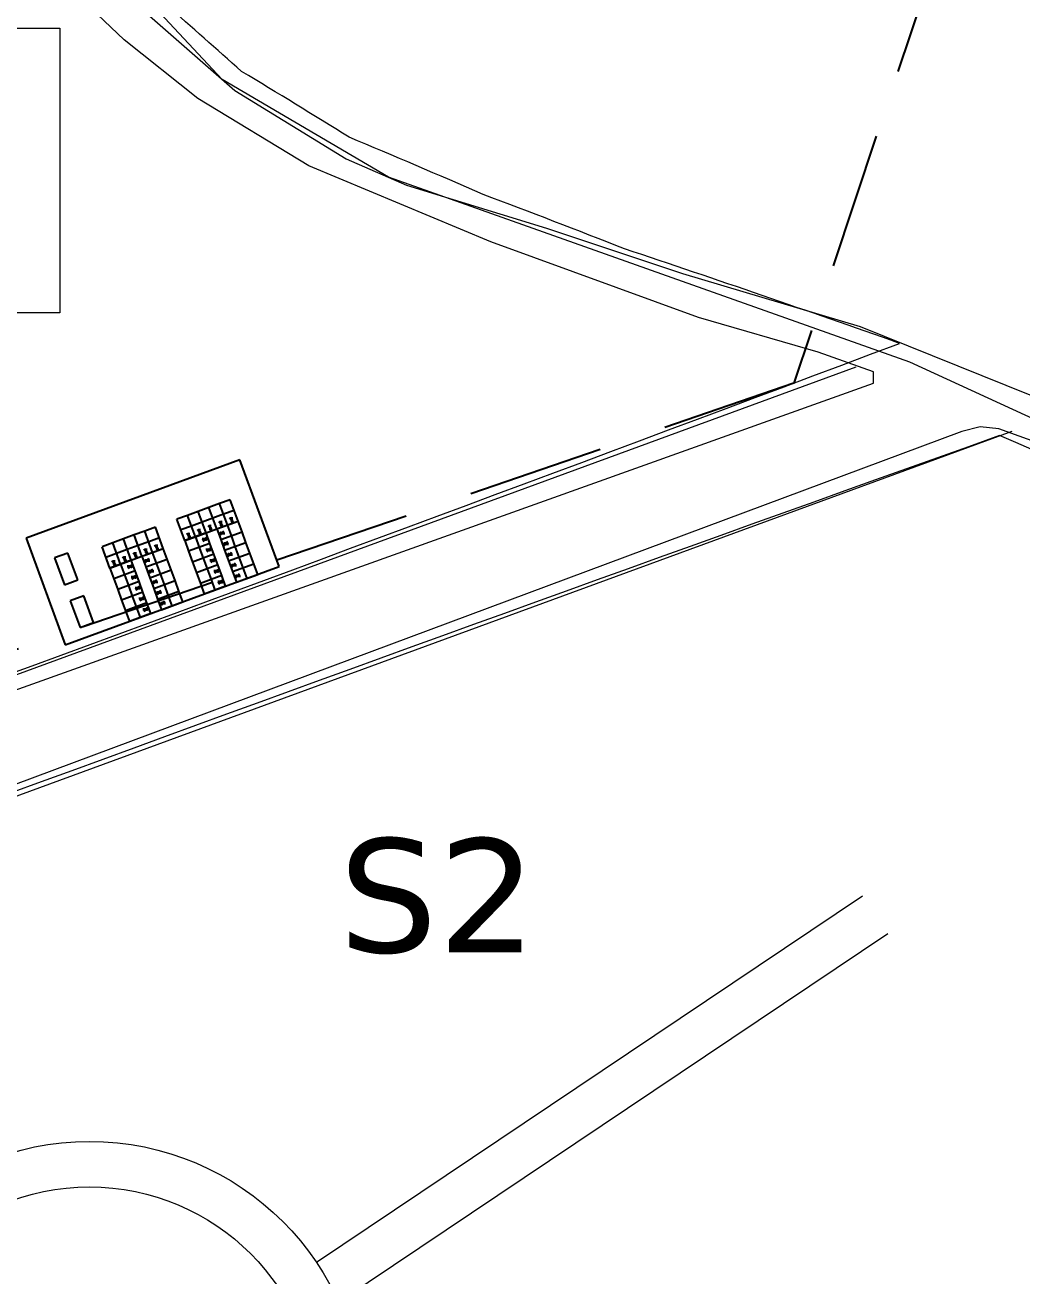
# Model space of a CAD drawing. Header units: millimetres. Extents: x 111563 to 112628, y 522776 to 523529.
# Drawn here: x 112042.5 to 112130, y 522961.6 to 523071.5 of the extents above; entities that cross this region are included whole.
import ezdxf
from ezdxf.enums import TextEntityAlignment as Align

# ---------------------------------------------------------------- set-up
doc = ezdxf.new("R2010")
doc.units = ezdxf.units.MM
doc.linetypes.add('DASHED', pattern=[18, 12, -6])
for name, color, linetype, lineweight, true_color in [('event roads', 1, 'Continuous', 0, 0xff0000), ('FIELD S - hull', 18, 'Continuous', 0, 0x000000), ('FIELD T3 - hull', 18, 'Continuous', 0, 0x000000), ('KOP -ACHTERGROND', 47, 'Continuous', 0, 0x7f6f3f), ('Pipes - water', 5, 'DASHED', 25, 0x0000ff), ('T3', 18, 'Continuous', 0, 0x000000), ('W00 kant water', 5, 'Continuous', 0, 0x0000ff)]:
    doc.layers.add(name, color=color, linetype=linetype, lineweight=lineweight, true_color=true_color)
doc.layers.add('toilet', color=18, linetype='Continuous', true_color=0x000000)
doc.styles.add('textstyle83', font='')
doc.styles.get('textstyle83').set_extended_font_data('DejaVu Sans Mono')

msp = doc.modelspace()

# ---------------------------------------------------------------- hatches: boundary and pattern name
at = {"layer": 'FIELD S - hull'}
h = msp.add_hatch(dxfattribs=at)
h.set_pattern_fill('AR-B816', color=256, scale=1000, style=0)
edge = h.paths.add_edge_path(flags=0)
edge.add_arc((115685.35788, 513062.433), 10588.40563, 109.631048076, 110.631048076)
edge.add_arc((112218.10981, 522872.00564), 281.82131, 159.26339, 160.26339)
edge.add_arc((118056.83554, 523127.33421), 6106.09223, 181.502999634, 182.502999634)
edge.add_arc((110274.30302, 527718.61621), 5140.97771, 289.10054224, 290.10054224)
edge.add_arc((110976.83465, 525784.20987), 3082.96021, 290.19446078, 291.19446078)
edge.add_arc((111347.00334, 525201.86926), 2409.94255, 287.99286036, 288.99286036)
edge.add_arc((111721.02084, 524878.38297), 1997.84256, 281.85122302, 282.85122302)
edge.add_arc((111851.68045, 524378.67903), 1481.68345, 282.22312468, 283.22312468)
edge.add_arc((107644.92175, 521992.16397), 4642.69354, 11.7332323, 12.7332323)
edge.add_arc((111009.21803, 520425.35162), 2839.73858, 65.79680074, 66.79680074)
at = {"layer": 'FIELD T3 - hull'}
h = msp.add_hatch(dxfattribs=at)
h.set_pattern_fill('AR-B816', color=256, scale=1000, style=0)
edge = h.paths.add_edge_path(flags=0)
edge.add_arc((116316.38065, 523151.6835), 4367.2852, 181.23118952, 182.23118952)
edge.add_arc((108615.24184, 532337.45818), 9933.1604, 289.631048076, 290.631048076)
edge.add_arc((111627.38956, 521662.12474), 1462.91803, 70.52252842, 71.52252842)
edge.add_arc((111810.9448, 522339.86306), 763.03023, 68.4646126, 69.4646126)
edge.add_arc((111784.65455, 522382.35677), 733.52469, 66.37574329, 67.37574329)
edge.add_arc((111730.83549, 522521.60387), 634.15722, 58.00599613, 59.00599613)
edge.add_arc((111387.02477, 522315.36821), 1005.81686, 48.20310621, 49.20310621)
edge.add_arc((111609.14145, 522641.79212), 615.23495, 44.9964839, 45.9964839)
edge.add_arc((111894.98283, 522922.8557), 214.74152, 48.7588858, 49.7588858)
edge.add_arc((111990.49679, 522993.58284), 102.72239, 65.1243139, 66.1243139)
edge.add_arc((112037.21932, 522967.50681), 120.11828, 92.4550169, 93.4550169)
edge.add_arc((113683.75538, 518496.14399), 4880.02721, 109.80904363, 110.80904363)
at = {"layer": 'W00 kant water'}
h = msp.add_hatch(dxfattribs=at)
h.set_pattern_fill('AR-B816', color=256, scale=1000, style=0)
h.paths.add_polyline_path([(111956.14165, 522867.27432), (111956.45949, 522862.64294), (111956.91354, 522861.41699), (111958.1395, 522860.96293), (111963.17952, 522862.82457), (111967.76549, 522864.64079), (111973.298, 522866.726), (112000, 522876.645), (112006.328, 522879.071), (112021.748, 522884.199), (112104.237, 522914.487), (112114.113, 522917.876), (112132.575, 522923.509), (112160.483, 522929.395), (112168.768, 522931.407), (112189, 522935.245), (112190.382, 522935.797), (112190.814, 522936.727), (112190.766, 522938.298), (112179.238, 522989.266), (112176.576, 523000), (112175.429, 523004.627), (112173.532, 523015.278), (112173.024, 523016.3), (112167.045, 523018.551), (112146.74, 523027.623), (112132.309, 523034.447), (112128, 523036), (112126.35719, 523036.15808), (112124.75055, 523035.74612), (111954.71306, 522972.34379), (111953.52396, 522972.4668), (111952, 522973), (111950.53072, 522974.27095), (111950, 522976), (111950, 522978), (111950.65373, 522979.56038), (111952, 522981), (112117, 523040), (112117, 523041), (112112.127, 523042.74), (112101.619, 523045.777), (112083.378, 523052.412), (112067.392, 523059.094), (112057.628, 523065.03), (112051.169, 523070.182), (112038.753, 523081.985), (112036.043, 523084.864), (112033.339, 523087.076), (112031.892, 523087.578), (112030.459, 523087.533), (112029.223, 523087.207), (112000, 523077.167), (111992.232, 523074.403), (111991.062, 523074.456), (111990.456, 523074.813), (111990.244, 523074.907), (111989.963, 523075.585), (111990.047, 523076.552), (111990.778, 523077.077), (112000, 523080.401), (112026.641, 523090.005), (112057.569, 523100.734), (112060.046, 523101.171), (112060.347, 523100.368), (112061.825, 523100.553), (112068.707, 523104.083), (112141.398, 523131.605), (112164.971, 523139.727), (112166.09, 523139.675), (112166.874, 523139.131), (112167.18, 523137.937), (112167.123, 523136.366), (112157.6, 523132.349), (112113.497, 523115.907), (112082.492, 523103.648), (112061.878, 523096.282), (112062.318, 523095.109), (112053.465, 523092.709), (112045.002, 523089.94), (112043.268, 523089.057), (112041.494, 523087.77), (112040.707, 523086.356), (112042.206, 523083.806), (112052.444, 523073.1), (112060.899, 523065.71), (112070.656, 523059.707), (112075.973, 523057.414), (112088.259, 523053.633), (112100.208, 523049.642), (112115.818, 523044.984), (112130.715, 523038.972), (112145.624, 523031.679), (112162.277, 523022.956), (112165.581, 523021.928), (112172.455, 523021.052), (112201.308, 523022.538), (112246.304, 523025.822), (112285.87, 523030.354), (112289.123, 523030.936), (112296.107, 523032.886), (112297.21, 523033.194), (112314.65, 523039.336), (112324.545, 523043.953), (112342.856, 523054.033), (112347.961, 523056.608), (112358.55, 523060.574), (112366.773, 523062.381), (112375.55, 523063.394), (112380.294, 523063.405), (112385.344, 523063.097), (112395.584, 523062.045), (112405.21, 523060.549), (112418.545, 523056.865), (112421.963, 523055.568), (112424.425, 523054.142), (112426.816, 523052.13), (112431.811, 523046.454), (112434.436, 523043.045), (112444.794, 523031.894), (112472.791, 523000), (112498.733, 522970.326), (112499.305, 522968.704), (112499.098, 522968.078), (112498.367, 522967.991), (112497.577, 522968.275), (112495.619, 522969.642), (112468.189, 523000), (112439.917, 523032.927), (112427.114, 523047.405), (112422.071, 523051.629), (112419.23, 523053.313), (112412.514, 523056.144), (112401.869, 523058.845), (112380.61, 523060.58), (112367.295, 523059.499), (112357.821, 523057.128), (112351.14, 523054.645), (112326.553, 523041.798), (112311.556, 523035.444), (112296.254, 523029.898), (112282.342, 523025.884), (112251.452, 523021.648), (112224.295, 523020.06), (112185.632, 523015.851), (112180.799, 523015.643), (112178.44, 523015.161), (112177.643, 523014.695), (112177.133, 523014.056), (112177.055, 523012.667), (112179.888, 523000), (112182.845, 522985.842), (112186.41, 522971.677), (112189.677, 522956.781), (112192.526, 522941.759), (112193.306, 522938.957), (112194.292, 522937.23), (112195.284, 522936.713), (112204.648, 522937.678), (112219.998, 522939.774), (112229.809, 522940.318), (112267.406, 522941.677), (112303.123, 522942.598), (112380.943, 522945.788), (112445.309, 522947.368), (112468.603, 522948.666), (112494.11, 522949.368), (112516.972, 522950.378), (112519.165, 522949.935), (112519.984, 522947.884), (112519.484, 522946.151), (112516.077, 522945.443), (112491.459, 522944.868), (112477.957, 522944.892), (112462.336, 522944.009), (112418.711, 522943.049), (112404.671, 522942.38), (112388.401, 522941.947), (112360.392, 522941.54), (112293.842, 522938.454), (112219.257, 522935.985), (112208.261, 522934.465), (112198.067, 522933.522), (112188.153, 522931.731), (112176.677, 522929.236), (112165.604, 522927.589), (112141.091, 522921.895), (112128.073, 522918.408), (112102.083, 522910.114), (112088.063, 522905.16), (112048.96211, 522890.56633), (112020.739, 522880.496), (112000, 522872.53), (111974.524, 522862.333), (111962.58925, 522858.14778), (111955.64218, 522856.01372), (111953.73515, 522856.60399), (111952.60001, 522858.51103), (111952.41838, 522860.64509), (111952.37298, 522865.18566), (111950.77602, 522917.94229), (111949.60347, 522954.57382), (111949.60347, 522957.39841), (111950.50734, 522959.43212), (111952.41694, 522959.84639), (111953.26693, 522959.65024), (111953.65923, 522958.14641)], flags=0)

# ---------------------------------------------------------------- linework, layer by layer
at = {"layer": 'event roads'}
for p, q in [((112116.01835, 522994.93251), (112068.05638, 522962.75022)), ((112118.24709, 522991.61096), (112070.28512, 522959.42867))]:
    msp.add_line(p, q, dxfattribs=at)
for radius in [24, 20]:
    msp.add_circle((112048.12708, 522949.37775), radius, dxfattribs=at)
at = {"layer": 'FIELD S - hull'}
msp.add_lwpolyline([(112128.05581, 523035.39323, 0.004363351), (111954.54545, 522971.79082, 0.004363351), (111952.8441, 522967.17579, 0.004363351), (111956.56892, 522860.67084, 0.004363351), (112041.09554, 522890.77032, 0.004363351), (112091.43093, 522909.78492, 0.004363351), (112131.31994, 522923.12606, 0.004363351), (112165.38138, 522930.58457, 0.004363351), (112190.60634, 522936.27995, 0.004363351), (112173.43691, 523015.46929, 0.004363351)], format="xyb", close=True, dxfattribs=at)
at = {"layer": 'FIELD T3 - hull'}
msp.add_lwpolyline([(111956, 523060, 0.004363351), (111956.49877, 522983.83745, 0.004363351), (112119.27174, 523043.50393, 0.004363351), (112095.1271, 523051.80698, 0.004363351), (112082.69736, 523056.58712, 0.004363351), (112070.92369, 523061.61491, 0.004363351), (112061.48607, 523067.39693, 0.004363351), (112048.29731, 523078.98228, 0.004363351), (112040.63907, 523086.50893, 0.004363351), (112037.79942, 523088.95496, 0.004363351), (112036.16641, 523089.69489, 0.004363351), (112034.07276, 523089.58682, 0.004363351)], format="xyb", close=True, dxfattribs=at)
at = {"layer": 'KOP -ACHTERGROND'}
for p, q in [((112059.78753, 523066.68147), (112042.55598, 523085.16265)), ((112074.39237, 523058.09566), (112059.78753, 523066.68147)), ((112120.18869, 523041.84556), (112074.39237, 523058.09566)), ((112166.97485, 523020.34177), (112120.18869, 523041.84556))]:
    msp.add_line(p, q, dxfattribs=at)
for points in [[(111952.40641, 522981.6574), (112115.46941, 523041.4302)], [(111952.72479, 522971.12343), (112129.16366, 523035.79932)]]:
    msp.add_lwpolyline(points, dxfattribs=at)
at = {"layer": 'Pipes - water'}
for p, q in [((112140, 523130), (112110, 523040)), ((112110, 523040), (112039.23119, 523015.75477))]:
    msp.add_line(p, q, dxfattribs=at)
at = {"layer": 'T3'}
for p, q in [((112015.51585, 523071.19814), (112045.51585, 523071.19814)), ((112045.51585, 523071.19814), (112045.51585, 523046.19814)), ((112045.51585, 523046.19814), (112015.51585, 523046.19814))]:
    msp.add_line(p, q, dxfattribs=at)
at = {"layer": 'toilet'}
for p, q in [((112061.33677, 523033.27217), (112042.55849, 523026.38914)), ((112064.77828, 523023.88303), (112061.33677, 523033.27217)), ((112060.4914, 523029.76712), (112059.55248, 523029.42297)), ((112061.1797, 523027.8893), (112060.4914, 523029.76712)), ((112057.67465, 523028.73467), (112056.73574, 523028.39052)), ((112058.61357, 523029.07882), (112057.67465, 523028.73467)), ((112058.36296, 523026.85684), (112057.67465, 523028.73467)), ((112059.55248, 523029.42297), (112058.61357, 523029.07882)), ((112059.30187, 523027.20099), (112058.61357, 523029.07882)), ((112060.24078, 523027.54514), (112059.55248, 523029.42297)), ((112060.83555, 523028.82821), (112059.89663, 523028.48406)), ((112056.73574, 523028.39052), (112055.79682, 523028.04637)), ((112056.48513, 523026.16854), (112055.79682, 523028.04637)), ((112057.42404, 523026.51269), (112056.73574, 523028.39052)), ((112058.0188, 523027.79576), (112057.07989, 523027.4516)), ((112058.95772, 523028.13991), (112058.0188, 523027.79576)), ((112058.76839, 523027.20292), (112058.59066, 523027.5081)), ((112058.76839, 523027.20292), (112058.64633, 523027.53432)), ((112058.76839, 523027.20292), (112058.70574, 523027.55049)), ((112058.76839, 523027.20292), (112058.76708, 523027.55609)), ((112059.89663, 523028.48406), (112058.95772, 523028.13991)), ((112059.30187, 523027.20099), (112061.1797, 523027.8893)), ((112059.30187, 523027.20099), (112060.24078, 523027.54514)), ((112059.7073, 523027.54707), (112059.47932, 523027.81674)), ((112059.7073, 523027.54707), (112059.52957, 523027.85225)), ((112059.7073, 523027.54707), (112059.58525, 523027.87847)), ((112059.62723, 523027.51747), (112059.62723, 523027.51747)), ((112059.7073, 523027.54707), (112059.64466, 523027.89464)), ((112059.7073, 523027.54707), (112059.706, 523027.90024)), ((112060.24078, 523027.54514), (112061.1797, 523027.8893)), ((112060.58494, 523026.60623), (112060.24078, 523027.54514)), ((112060.64622, 523027.89122), (112060.41823, 523028.16089)), ((112060.64622, 523027.89122), (112060.46849, 523028.1964)), ((112060.64622, 523027.89122), (112060.52416, 523028.22263)), ((112060.56614, 523027.86162), (112060.56614, 523027.86162)), ((112060.64622, 523027.89122), (112060.58357, 523028.23879)), ((112060.64622, 523027.89122), (112060.64491, 523028.24439)), ((112061.52385, 523026.95038), (112061.1797, 523027.8893)), ((112042.55849, 523026.38914), (112046, 523017)), ((112052.04117, 523026.66976), (112051.10225, 523026.32561)), ((112052.98008, 523027.01391), (112052.04117, 523026.66976)), ((112052.72947, 523024.79193), (112052.04117, 523026.66976)), ((112053.919, 523027.35806), (112052.98008, 523027.01391)), ((112053.66839, 523025.13608), (112052.98008, 523027.01391)), ((112054.26315, 523026.41915), (112053.32423, 523026.075)), ((112054.6073, 523025.48024), (112053.919, 523027.35806)), ((112057.07989, 523027.4516), (112056.14098, 523027.10745)), ((112058.36296, 523026.85684), (112056.48513, 523026.16854)), ((112056.48513, 523026.16854), (112057.42404, 523026.51269)), ((112056.89056, 523026.51461), (112056.66258, 523026.78429)), ((112056.89056, 523026.51461), (112056.71283, 523026.81979)), ((112056.89056, 523026.51461), (112056.76851, 523026.84602)), ((112056.81049, 523026.48502), (112056.81049, 523026.48502)), ((112056.89056, 523026.51461), (112056.82791, 523026.86218)), ((112056.89056, 523026.51461), (112056.88925, 523026.86779)), ((112057.42404, 523026.51269), (112058.36296, 523026.85684)), ((112057.42404, 523026.51269), (112057.76819, 523025.57378)), ((112057.82947, 523026.85876), (112057.60149, 523027.12844)), ((112057.82947, 523026.85876), (112057.65174, 523027.16394)), ((112057.82947, 523026.85876), (112057.70742, 523027.19017)), ((112057.7494, 523026.82917), (112057.7494, 523026.82917)), ((112057.82947, 523026.85876), (112057.76683, 523027.20633)), ((112057.82947, 523026.85876), (112057.82817, 523027.21194)), ((112058.36296, 523026.85684), (112059.30187, 523027.20099)), ((112058.70711, 523025.91793), (112058.36296, 523026.85684)), ((112058.76839, 523027.20292), (112058.5404, 523027.47259)), ((112058.68832, 523027.17332), (112058.68832, 523027.17332)), ((112059.30187, 523027.20099), (112059.64602, 523026.26208)), ((112059.61835, 523026.87563), (112059.61835, 523026.87563)), ((112059.64602, 523026.26208), (112061.52385, 523026.95038)), ((112059.64795, 523026.79556), (112059.91762, 523027.02355)), ((112059.64795, 523026.79556), (112059.95313, 523026.97329)), ((112059.64795, 523026.79556), (112059.97935, 523026.91761)), ((112059.64795, 523026.79556), (112059.99552, 523026.85821)), ((112059.64795, 523026.79556), (112060.00112, 523026.79687)), ((112060.92909, 523025.66732), (112060.58494, 523026.60623)), ((112061.868, 523026.01147), (112061.52385, 523026.95038)), ((112050.16334, 523025.98146), (112049.22443, 523025.63731)), ((112049.91273, 523023.75948), (112049.22443, 523025.63731)), ((112051.10225, 523026.32561), (112050.16334, 523025.98146)), ((112050.85164, 523024.10363), (112050.16334, 523025.98146)), ((112051.44641, 523025.3867), (112050.50749, 523025.04254)), ((112051.79056, 523024.44778), (112051.10225, 523026.32561)), ((112052.38532, 523025.73085), (112051.44641, 523025.3867)), ((112053.32423, 523026.075), (112052.38532, 523025.73085)), ((112052.72947, 523024.79193), (112054.6073, 523025.48024)), ((112053.1349, 523025.13801), (112052.90692, 523025.40768)), ((112053.1349, 523025.13801), (112052.95717, 523025.44319)), ((112053.1349, 523025.13801), (112053.01285, 523025.46942)), ((112053.1349, 523025.13801), (112053.07226, 523025.48558)), ((112053.1349, 523025.13801), (112053.1336, 523025.49118)), ((112053.66839, 523025.13608), (112054.6073, 523025.48024)), ((112054.07382, 523025.48216), (112053.84583, 523025.75183)), ((112054.07382, 523025.48216), (112053.89609, 523025.78734)), ((112054.07382, 523025.48216), (112053.95176, 523025.81357)), ((112053.99374, 523025.45256), (112053.99374, 523025.45256)), ((112054.07382, 523025.48216), (112054.01117, 523025.82973)), ((112054.07382, 523025.48216), (112054.07251, 523025.83533)), ((112054.95145, 523024.54132), (112054.6073, 523025.48024)), ((112056.48513, 523026.16854), (112056.82928, 523025.22962)), ((112058.70711, 523025.91793), (112056.82928, 523025.22962)), ((112057.76819, 523025.57378), (112058.11234, 523024.63486)), ((112058.36103, 523026.32336), (112058.00786, 523026.32205)), ((112058.36103, 523026.32336), (112058.01346, 523026.26071)), ((112058.36103, 523026.32336), (112058.02963, 523026.20131)), ((112058.36103, 523026.32336), (112058.05585, 523026.14563)), ((112058.36103, 523026.32336), (112058.09136, 523026.09537)), ((112058.70518, 523025.38444), (112058.35201, 523025.38314)), ((112058.70518, 523025.38444), (112058.35761, 523025.3218)), ((112058.70518, 523025.38444), (112058.37378, 523025.26239)), ((112058.39063, 523026.24329), (112058.39063, 523026.24329)), ((112058.70518, 523025.38444), (112058.4, 523025.20671)), ((112058.70518, 523025.38444), (112058.43551, 523025.15646)), ((112059.05126, 523024.97901), (112058.70711, 523025.91793)), ((112058.73478, 523025.30437), (112058.73478, 523025.30437)), ((112059.64602, 523026.26208), (112059.99017, 523025.32316)), ((112059.9625, 523025.93672), (112059.9625, 523025.93672)), ((112059.99017, 523025.32316), (112061.868, 523026.01147)), ((112059.99017, 523025.32316), (112060.33432, 523024.38425)), ((112059.9921, 523025.85665), (112060.26177, 523026.08463)), ((112059.9921, 523025.85665), (112060.29728, 523026.03438)), ((112059.9921, 523025.85665), (112060.3235, 523025.9787)), ((112059.9921, 523025.85665), (112060.33967, 523025.91929)), ((112059.9921, 523025.85665), (112060.34527, 523025.85795)), ((112061.27324, 523024.7284), (112060.92909, 523025.66732)), ((112062.21215, 523025.07255), (112061.868, 523026.01147)), ((112046.23561, 523025.07431), (112045.06196, 523024.64412)), ((112045.06196, 523024.64412), (112045.92234, 523022.29684)), ((112047.09599, 523022.72702), (112046.23561, 523025.07431)), ((112050.50749, 523025.04254), (112049.56858, 523024.69839)), ((112051.79056, 523024.44778), (112049.91273, 523023.75948)), ((112050.31816, 523024.10555), (112050.09018, 523024.37523)), ((112050.31816, 523024.10555), (112050.14043, 523024.41073)), ((112050.31816, 523024.10555), (112050.19611, 523024.43696)), ((112050.31816, 523024.10555), (112050.25552, 523024.45312)), ((112050.31816, 523024.10555), (112050.31685, 523024.45873)), ((112050.85164, 523024.10363), (112051.79056, 523024.44778)), ((112051.25707, 523024.44971), (112051.02909, 523024.71938)), ((112051.25707, 523024.44971), (112051.07934, 523024.75489)), ((112051.25707, 523024.44971), (112051.13502, 523024.78111)), ((112051.177, 523024.42011), (112051.177, 523024.42011)), ((112051.25707, 523024.44971), (112051.19443, 523024.79728)), ((112051.25707, 523024.44971), (112051.25577, 523024.80288)), ((112051.79056, 523024.44778), (112052.72947, 523024.79193)), ((112052.13471, 523023.50887), (112051.79056, 523024.44778)), ((112052.19599, 523024.79386), (112051.968, 523025.06353)), ((112052.19599, 523024.79386), (112052.01826, 523025.09904)), ((112052.19599, 523024.79386), (112052.07394, 523025.12526)), ((112052.11592, 523024.76426), (112052.11592, 523024.76426)), ((112052.19599, 523024.79386), (112052.13334, 523025.14143)), ((112052.19599, 523024.79386), (112052.19468, 523025.14703)), ((112052.72947, 523024.79193), (112053.66839, 523025.13608)), ((112052.72947, 523024.79193), (112053.07362, 523023.85302)), ((112053.04595, 523024.46657), (112053.04595, 523024.46657)), ((112053.05483, 523025.10841), (112053.05483, 523025.10841)), ((112053.07362, 523023.85302), (112054.95145, 523024.54132)), ((112053.07555, 523024.3865), (112053.34522, 523024.61449)), ((112053.07555, 523024.3865), (112053.38073, 523024.56423)), ((112053.07555, 523024.3865), (112053.40695, 523024.50855)), ((112053.07555, 523024.3865), (112053.42312, 523024.44915)), ((112053.07555, 523024.3865), (112053.42872, 523024.38781)), ((112054.01254, 523024.19717), (112053.66839, 523025.13608)), ((112054.35669, 523023.25826), (112054.01254, 523024.19717)), ((112055.2956, 523023.60241), (112054.95145, 523024.54132)), ((112056.82928, 523025.22962), (112057.17343, 523024.29071)), ((112059.05126, 523024.97901), (112057.17343, 523024.29071)), ((112057.17343, 523024.29071), (112057.51758, 523023.3518)), ((112058.11234, 523024.63486), (112058.4565, 523023.69595)), ((112059.04933, 523024.44553), (112058.69616, 523024.44422)), ((112059.04933, 523024.44553), (112058.70177, 523024.38289)), ((112059.04933, 523024.44553), (112058.71793, 523024.32348)), ((112059.04933, 523024.44553), (112058.74416, 523024.2678)), ((112059.04933, 523024.44553), (112058.77966, 523024.21755)), ((112059.39541, 523024.0401), (112059.05126, 523024.97901)), ((112059.07893, 523024.36546), (112059.07893, 523024.36546)), ((112060.30665, 523024.9978), (112060.30665, 523024.9978)), ((112060.33432, 523024.38425), (112062.21215, 523025.07255)), ((112060.33432, 523024.38425), (112060.67848, 523023.44534)), ((112060.33625, 523024.91773), (112060.60592, 523025.14572)), ((112060.33625, 523024.91773), (112060.64143, 523025.09546)), ((112060.33625, 523024.91773), (112060.66766, 523025.03979)), ((112060.33625, 523024.91773), (112060.68382, 523024.98038)), ((112060.33625, 523024.91773), (112060.68942, 523024.91904)), ((112060.6804, 523023.97882), (112060.95007, 523024.2068)), ((112061.61739, 523023.78949), (112061.27324, 523024.7284)), ((112062.5563, 523024.13364), (112062.21215, 523025.07255)), ((112046, 523017), (112064.77828, 523023.88303)), ((112049.91273, 523023.75948), (112050.85164, 523024.10363)), ((112049.91273, 523023.75948), (112050.25688, 523022.82056)), ((112050.23809, 523024.07596), (112050.23809, 523024.07596)), ((112052.13471, 523023.50887), (112050.25688, 523022.82056)), ((112050.85164, 523024.10363), (112051.19579, 523023.16472)), ((112051.19579, 523023.16472), (112051.53995, 523022.2258)), ((112051.78863, 523023.9143), (112051.43546, 523023.91299)), ((112051.78863, 523023.9143), (112051.44106, 523023.85165)), ((112051.78863, 523023.9143), (112051.45723, 523023.79225)), ((112051.78863, 523023.9143), (112051.48345, 523023.73657)), ((112051.78863, 523023.9143), (112051.51896, 523023.68632)), ((112051.81823, 523023.83423), (112051.81823, 523023.83423)), ((112052.47886, 523022.56995), (112052.13471, 523023.50887)), ((112053.07362, 523023.85302), (112053.41777, 523022.9141)), ((112053.3901, 523023.52766), (112053.3901, 523023.52766)), ((112053.41777, 523022.9141), (112055.2956, 523023.60241)), ((112053.4197, 523023.44759), (112053.68937, 523023.67557)), ((112053.4197, 523023.44759), (112053.72488, 523023.62532)), ((112053.4197, 523023.44759), (112053.7511, 523023.56964)), ((112053.4197, 523023.44759), (112053.76727, 523023.51023)), ((112053.4197, 523023.44759), (112053.77287, 523023.44889)), ((112054.70084, 523022.31934), (112054.35669, 523023.25826)), ((112055.63975, 523022.66349), (112055.2956, 523023.60241)), ((112059.39541, 523024.0401), (112057.51758, 523023.3518)), ((112057.51758, 523023.3518), (112057.86173, 523022.41288)), ((112059.73956, 523023.10118), (112057.86173, 523022.41288)), ((112058.4565, 523023.69595), (112058.80065, 523022.75703)), ((112059.39349, 523023.50662), (112059.04031, 523023.50531)), ((112059.39349, 523023.50662), (112059.04592, 523023.44397)), ((112059.39349, 523023.50662), (112059.06208, 523023.38456)), ((112059.39349, 523023.50662), (112059.08831, 523023.32889)), ((112059.39349, 523023.50662), (112059.12381, 523023.27863)), ((112059.73956, 523023.10118), (112059.39541, 523024.0401)), ((112059.42308, 523023.42654), (112059.42308, 523023.42654)), ((112060.08371, 523022.16227), (112059.73956, 523023.10118)), ((112060.6508, 523024.05889), (112060.6508, 523024.05889)), ((112060.67848, 523023.44534), (112062.5563, 523024.13364)), ((112060.67848, 523023.44534), (112061.02263, 523022.50642)), ((112060.6804, 523023.97882), (112060.98558, 523024.15655)), ((112060.6804, 523023.97882), (112061.01181, 523024.10087)), ((112060.6804, 523023.97882), (112061.02797, 523024.04146)), ((112060.6804, 523023.97882), (112061.03357, 523023.98012)), ((112060.99495, 523023.11998), (112060.99495, 523023.11998)), ((112061.02263, 523022.50642), (112062.90046, 523023.19472)), ((112061.02455, 523023.0399), (112061.29422, 523023.26789)), ((112061.02455, 523023.0399), (112061.32973, 523023.21763)), ((112061.02455, 523023.0399), (112061.35596, 523023.16196)), ((112061.02455, 523023.0399), (112061.37212, 523023.10255)), ((112061.96154, 523022.85057), (112061.61739, 523023.78949)), ((112062.90046, 523023.19472), (112062.5563, 523024.13364)), ((112045.92234, 523022.29684), (112047.09599, 523022.72702)), ((112050.25688, 523022.82056), (112050.60103, 523021.88165)), ((112052.47886, 523022.56995), (112050.60103, 523021.88165)), ((112051.53995, 523022.2258), (112051.8841, 523021.28689)), ((112052.13278, 523022.97538), (112051.77961, 523022.97408)), ((112052.13278, 523022.97538), (112051.78521, 523022.91274)), ((112052.13278, 523022.97538), (112051.80138, 523022.85333)), ((112052.13278, 523022.97538), (112051.8276, 523022.79765)), ((112052.13278, 523022.97538), (112051.86311, 523022.7474)), ((112052.47694, 523022.03647), (112052.12376, 523022.03516)), ((112052.47694, 523022.03647), (112052.12937, 523021.97383)), ((112052.47694, 523022.03647), (112052.14553, 523021.91442)), ((112052.16238, 523022.89531), (112052.16238, 523022.89531)), ((112052.47694, 523022.03647), (112052.17176, 523021.85874)), ((112052.47694, 523022.03647), (112052.20726, 523021.80849)), ((112052.82301, 523021.63104), (112052.47886, 523022.56995)), ((112053.41777, 523022.9141), (112053.76192, 523021.97519)), ((112053.73425, 523022.58874), (112053.73425, 523022.58874)), ((112053.76192, 523021.97519), (112055.63975, 523022.66349)), ((112053.76385, 523022.50867), (112054.03352, 523022.73666)), ((112053.76385, 523022.50867), (112054.06903, 523022.6864)), ((112053.76385, 523022.50867), (112054.09526, 523022.63073)), ((112053.76385, 523022.50867), (112054.11142, 523022.57132)), ((112053.76385, 523022.50867), (112054.11702, 523022.50998)), ((112055.04499, 523021.38043), (112054.70084, 523022.31934)), ((112055.9839, 523021.72458), (112055.63975, 523022.66349)), ((112057.86173, 523022.41288), (112058.20588, 523021.47397)), ((112060.08371, 523022.16227), (112058.20588, 523021.47397)), ((112058.80065, 523022.75703), (112059.1448, 523021.81812)), ((112059.73764, 523022.5677), (112059.38446, 523022.5664)), ((112059.73764, 523022.5677), (112059.39007, 523022.50506)), ((112059.73764, 523022.5677), (112059.40623, 523022.44565)), ((112059.73764, 523022.5677), (112059.43246, 523022.38997)), ((112059.73764, 523022.5677), (112059.46796, 523022.33972)), ((112059.76723, 523022.48763), (112059.76723, 523022.48763)), ((112061.02455, 523023.0399), (112061.37772, 523023.04121)), ((112047.61221, 523021.31865), (112046.43857, 523020.88846)), ((112048.47259, 523018.97137), (112047.61221, 523021.31865)), ((112050.60103, 523021.88165), (112050.94518, 523020.94274)), ((112052.82301, 523021.63104), (112050.94518, 523020.94274)), ((112050.94518, 523020.94274), (112051.28933, 523020.00382)), ((112051.8841, 523021.28689), (112052.22825, 523020.34797)), ((112052.82109, 523021.09756), (112052.46791, 523021.09625)), ((112052.82109, 523021.09756), (112052.47352, 523021.03491)), ((112052.82109, 523021.09756), (112052.48968, 523020.9755)), ((112052.50653, 523021.9564), (112052.50653, 523021.9564)), ((112052.82109, 523021.09756), (112052.51591, 523020.91983)), ((112052.82109, 523021.09756), (112052.55141, 523020.86957)), ((112053.16716, 523020.69213), (112052.82301, 523021.63104)), ((112052.85068, 523021.01748), (112052.85068, 523021.01748)), ((112053.76192, 523021.97519), (112054.10608, 523021.03628)), ((112054.0784, 523021.64983), (112054.0784, 523021.64983)), ((112054.10608, 523021.03628), (112055.9839, 523021.72458)), ((112054.10608, 523021.03628), (112054.45023, 523020.09736)), ((112054.108, 523021.56976), (112054.37767, 523021.79774)), ((112054.108, 523021.56976), (112054.41318, 523021.74749)), ((112054.108, 523021.56976), (112054.43941, 523021.69181)), ((112054.108, 523021.56976), (112054.45557, 523021.6324)), ((112054.108, 523021.56976), (112054.46117, 523021.57107)), ((112055.38914, 523020.44151), (112055.04499, 523021.38043)), ((112056.32806, 523020.78566), (112055.9839, 523021.72458)), ((112046.43857, 523020.88846), (112047.29895, 523018.54118)), ((112053.16716, 523020.69213), (112051.28933, 523020.00382)), ((112051.28933, 523020.00382), (112051.63349, 523019.06491)), ((112052.22825, 523020.34797), (112052.5724, 523019.40906)), ((112053.16524, 523020.15864), (112052.81207, 523020.15734)), ((112053.16524, 523020.15864), (112052.81767, 523020.096)), ((112053.16524, 523020.15864), (112052.83383, 523020.03659)), ((112053.16524, 523020.15864), (112052.86006, 523019.98091)), ((112053.16524, 523020.15864), (112052.89556, 523019.93066)), ((112053.51131, 523019.75321), (112053.16716, 523020.69213)), ((112053.19484, 523020.07857), (112053.19484, 523020.07857)), ((112054.42255, 523020.71092), (112054.42255, 523020.71092)), ((112054.45023, 523020.09736), (112056.32806, 523020.78566)), ((112054.45215, 523020.63084), (112054.72182, 523020.85883)), ((112054.45215, 523020.63084), (112054.75733, 523020.80857)), ((112054.45215, 523020.63084), (112054.78356, 523020.7529)), ((112054.45215, 523020.63084), (112054.79972, 523020.69349)), ((112054.45215, 523020.63084), (112054.80532, 523020.63215)), ((112047.29895, 523018.54118), (112048.47259, 523018.97137)), ((112053.51131, 523019.75321), (112051.63349, 523019.06491))]:
    msp.add_line(p, q, dxfattribs=at)
for centre, radius, start, end in [((112059.70735, 523027.54711), 0.08543, 110.2993361, 200.2985378), ((112059.70731, 523027.54702), 0.08536, 200.2549779, 290.2910454), ((112059.70727, 523027.54707), 0.08544, 20.2540147, 110.2398983), ((112059.70739, 523027.54702), 0.08533, 290.2375287, 20.3084946), ((112060.64626, 523027.89126), 0.08543, 110.2993361, 200.2985378), ((112060.64622, 523027.89117), 0.08536, 200.2549779, 290.2910454), ((112060.64618, 523027.89122), 0.08544, 20.2540147, 110.2398983), ((112060.64631, 523027.89118), 0.08533, 290.2375287, 20.3084946), ((112056.89061, 523026.51465), 0.08543, 110.2993361, 200.2985378), ((112056.89057, 523026.51457), 0.08536, 200.2549779, 290.2910454), ((112056.89053, 523026.51461), 0.08544, 20.2540147, 110.2398983), ((112056.89065, 523026.51457), 0.08533, 290.2375287, 20.3084946), ((112057.82952, 523026.8588), 0.08543, 110.2993361, 200.2985378), ((112057.82948, 523026.85872), 0.08536, 200.2549779, 290.2910454), ((112057.82944, 523026.85876), 0.08544, 20.2540147, 110.2398983), ((112057.82957, 523026.85872), 0.08533, 290.2375287, 20.3084946), ((112058.36103, 523026.32333), 0.08544, 110.2540147, 200.2398983), ((112058.36108, 523026.32345), 0.08533, 20.2375287, 110.3084946), ((112058.76844, 523027.20295), 0.08543, 110.2993361, 200.2985378), ((112058.7684, 523027.20287), 0.08536, 200.2549779, 290.2910454), ((112058.76836, 523027.20291), 0.08544, 20.2540147, 110.2398983), ((112058.76848, 523027.20287), 0.08533, 290.2375287, 20.3084946), ((112059.6479, 523026.79555), 0.08536, 110.2549779, 200.2910454), ((112059.6479, 523026.79547), 0.08533, 200.2375287, 290.3084946), ((112059.64798, 523026.79551), 0.08543, 20.2993361, 110.2985378), ((112059.64794, 523026.79559), 0.08544, 290.2540147, 20.2398983), ((112054.07387, 523025.4822), 0.08543, 110.2993361, 200.2985378), ((112054.07383, 523025.48211), 0.08536, 200.2549779, 290.2910454), ((112054.07379, 523025.48216), 0.08544, 20.2540147, 110.2398983), ((112054.07391, 523025.48212), 0.08533, 290.2375287, 20.3084946), ((112058.36099, 523026.32341), 0.08543, 200.2993361, 290.2985378), ((112058.36108, 523026.32337), 0.08536, 290.2549779, 20.2910454), ((112058.70519, 523025.38441), 0.08544, 110.2540147, 200.2398983), ((112058.70515, 523025.38449), 0.08543, 200.2993361, 290.2985378), ((112058.70523, 523025.38454), 0.08533, 20.2375287, 110.3084946), ((112058.70523, 523025.38445), 0.08536, 290.2549779, 20.2910454), ((112059.99205, 523025.85664), 0.08536, 110.2549779, 200.2910454), ((112059.99205, 523025.85655), 0.08533, 200.2375287, 290.3084946), ((112059.99213, 523025.8566), 0.08543, 20.2993361, 110.2985378), ((112059.99209, 523025.85668), 0.08544, 290.2540147, 20.2398983), ((112050.31813, 523024.10555), 0.08544, 20.2540147, 110.2398983), ((112051.25712, 523024.44974), 0.08543, 110.2993361, 200.2985378), ((112051.25708, 523024.44966), 0.08536, 200.2549779, 290.2910454), ((112051.25704, 523024.4497), 0.08544, 20.2540147, 110.2398983), ((112051.25717, 523024.44966), 0.08533, 290.2375287, 20.3084946), ((112052.19604, 523024.79389), 0.08543, 110.2993361, 200.2985378), ((112052.196, 523024.79381), 0.08536, 200.2549779, 290.2910454), ((112052.19596, 523024.79385), 0.08544, 20.2540147, 110.2398983), ((112052.19608, 523024.79381), 0.08533, 290.2375287, 20.3084946), ((112053.0755, 523024.38649), 0.08536, 110.2549779, 200.2910454), ((112053.0755, 523024.38641), 0.08533, 200.2375287, 290.3084946), ((112053.07558, 523024.38645), 0.08543, 20.2993361, 110.2985378), ((112053.13495, 523025.13805), 0.08543, 110.2993361, 200.2985378), ((112053.13491, 523025.13796), 0.08536, 200.2549779, 290.2910454), ((112053.07554, 523024.38653), 0.08544, 290.2540147, 20.2398983), ((112053.13487, 523025.13801), 0.08544, 20.2540147, 110.2398983), ((112053.135, 523025.13797), 0.08533, 290.2375287, 20.3084946), ((112059.04934, 523024.4455), 0.08544, 110.2540147, 200.2398983), ((112059.0493, 523024.44558), 0.08543, 200.2993361, 290.2985378), ((112059.04938, 523024.44562), 0.08533, 20.2375287, 110.3084946), ((112059.04938, 523024.44554), 0.08536, 290.2549779, 20.2910454), ((112060.3362, 523024.91772), 0.08536, 110.2549779, 200.2910454), ((112060.33621, 523024.91764), 0.08533, 200.2375287, 290.3084946), ((112060.33629, 523024.91768), 0.08543, 20.2993361, 110.2985378), ((112060.33625, 523024.91776), 0.08544, 290.2540147, 20.2398983), ((112050.31821, 523024.10559), 0.08543, 110.2993361, 200.2985378), ((112050.31817, 523024.10551), 0.08536, 200.2549779, 290.2910454), ((112050.31825, 523024.10551), 0.08533, 290.2375287, 20.3084946), ((112051.78863, 523023.91427), 0.08544, 110.2540147, 200.2398983), ((112051.7886, 523023.91435), 0.08543, 200.2993361, 290.2985378), ((112051.78868, 523023.91439), 0.08533, 20.2375287, 110.3084946), ((112051.78868, 523023.91431), 0.08536, 290.2549779, 20.2910454), ((112053.41965, 523023.44758), 0.08536, 110.2549779, 200.2910454), ((112053.41965, 523023.44749), 0.08533, 200.2375287, 290.3084946), ((112053.41974, 523023.44754), 0.08543, 20.2993361, 110.2985378), ((112053.4197, 523023.44762), 0.08544, 290.2540147, 20.2398983), ((112059.39349, 523023.50658), 0.08544, 110.2540147, 200.2398983), ((112059.39345, 523023.50666), 0.08543, 200.2993361, 290.2985378), ((112059.39353, 523023.50671), 0.08533, 20.2375287, 110.3084946), ((112059.39353, 523023.50662), 0.08536, 290.2549779, 20.2910454), ((112060.68035, 523023.97881), 0.08536, 110.2549779, 200.2910454), ((112060.68036, 523023.97873), 0.08533, 200.2375287, 290.3084946), ((112060.68044, 523023.97877), 0.08543, 20.2993361, 110.2985378), ((112060.6804, 523023.97885), 0.08544, 290.2540147, 20.2398983), ((112061.0245, 523023.0399), 0.08536, 110.2549779, 200.2910454), ((112061.02459, 523023.03986), 0.08543, 20.2993361, 110.2985378), ((112052.13279, 523022.97535), 0.08544, 110.2540147, 200.2398983), ((112052.13275, 523022.97543), 0.08543, 200.2993361, 290.2985378), ((112052.13283, 523022.97548), 0.08533, 20.2375287, 110.3084946), ((112052.13283, 523022.97539), 0.08536, 290.2549779, 20.2910454), ((112052.47694, 523022.03644), 0.08544, 110.2540147, 200.2398983), ((112052.4769, 523022.03652), 0.08543, 200.2993361, 290.2985378), ((112052.47698, 523022.03656), 0.08533, 20.2375287, 110.3084946), ((112052.47698, 523022.03648), 0.08536, 290.2549779, 20.2910454), ((112053.7638, 523022.50866), 0.08536, 110.2549779, 200.2910454), ((112053.76381, 523022.50858), 0.08533, 200.2375287, 290.3084946), ((112053.76389, 523022.50862), 0.08543, 20.2993361, 110.2985378), ((112053.76385, 523022.5087), 0.08544, 290.2540147, 20.2398983), ((112059.73764, 523022.56767), 0.08544, 110.2540147, 200.2398983), ((112059.7376, 523022.56775), 0.08543, 200.2993361, 290.2985378), ((112059.73768, 523022.56779), 0.08533, 20.2375287, 110.3084946), ((112059.73768, 523022.56771), 0.08536, 290.2549779, 20.2910454), ((112061.02451, 523023.03981), 0.08533, 200.2375287, 290.3084946), ((112061.02455, 523023.03994), 0.08544, 290.2540147, 20.2398983), ((112052.82109, 523021.09753), 0.08544, 110.2540147, 200.2398983), ((112052.82105, 523021.09761), 0.08543, 200.2993361, 290.2985378), ((112052.82113, 523021.09765), 0.08533, 20.2375287, 110.3084946), ((112052.82113, 523021.09757), 0.08536, 290.2549779, 20.2910454), ((112054.10795, 523021.56975), 0.08536, 110.2549779, 200.2910454), ((112054.10796, 523021.56967), 0.08533, 200.2375287, 290.3084946), ((112054.10804, 523021.56971), 0.08543, 20.2993361, 110.2985378), ((112054.108, 523021.56979), 0.08544, 290.2540147, 20.2398983), ((112053.16524, 523020.15861), 0.08544, 110.2540147, 200.2398983), ((112053.1652, 523020.15869), 0.08543, 200.2993361, 290.2985378), ((112053.16528, 523020.15874), 0.08533, 20.2375287, 110.3084946), ((112053.16528, 523020.15865), 0.08536, 290.2549779, 20.2910454), ((112054.45211, 523020.63084), 0.08536, 110.2549779, 200.2910454), ((112054.45211, 523020.63075), 0.08533, 200.2375287, 290.3084946), ((112054.45219, 523020.6308), 0.08543, 20.2993361, 110.2985378), ((112054.45215, 523020.63088), 0.08544, 290.2540147, 20.2398983)]:
    msp.add_arc(centre, radius, start, end, dxfattribs=at)
at = {"layer": 'W00 kant water', "linetype": 'Continuous', "lineweight": 0}
msp.add_line((112117, 523040), (112117, 523040), dxfattribs=at)
at = {"layer": 'W00 kant water'}
for points in [[(112132.309, 523034.447), (112128, 523036), (112126.35719, 523036.15808), (112124.75055, 523035.74612), (111954.71306, 522972.34379), (111953.52396, 522972.4668), (111952, 522973), (111950.53072, 522974.27095), (111950, 522976), (111950, 522978), (111950.65373, 522979.56038), (111952, 522981), (112117, 523040), (112117, 523041), (112112.127, 523042.74), (112101.619, 523045.777), (112083.378, 523052.412), (112067.392, 523059.094), (112057.628, 523065.03), (112051.169, 523070.182), (112038.753, 523081.985)], [(112052.444, 523073.1), (112060.899, 523065.71), (112070.656, 523059.707), (112075.973, 523057.414), (112088.259, 523053.633), (112100.208, 523049.642), (112115.818, 523044.984), (112130.715, 523038.972), (112145.624, 523031.679), (112162.277, 523022.956), (112165.581, 523021.928), (112172.455, 523021.052), (112201.308, 523022.538), (112246.304, 523025.822), (112285.87, 523030.354)]]:
    msp.add_lwpolyline(points, dxfattribs=at)

# ---------------------------------------------------------------- texts
at = {"layer": 'FIELD S - hull', "style": 'textstyle83'}
msp.add_text('S2', height=10, dxfattribs=at).set_placement((112070, 523000), align=Align.TOP_LEFT)

doc.saveas('drawing.dxf')
